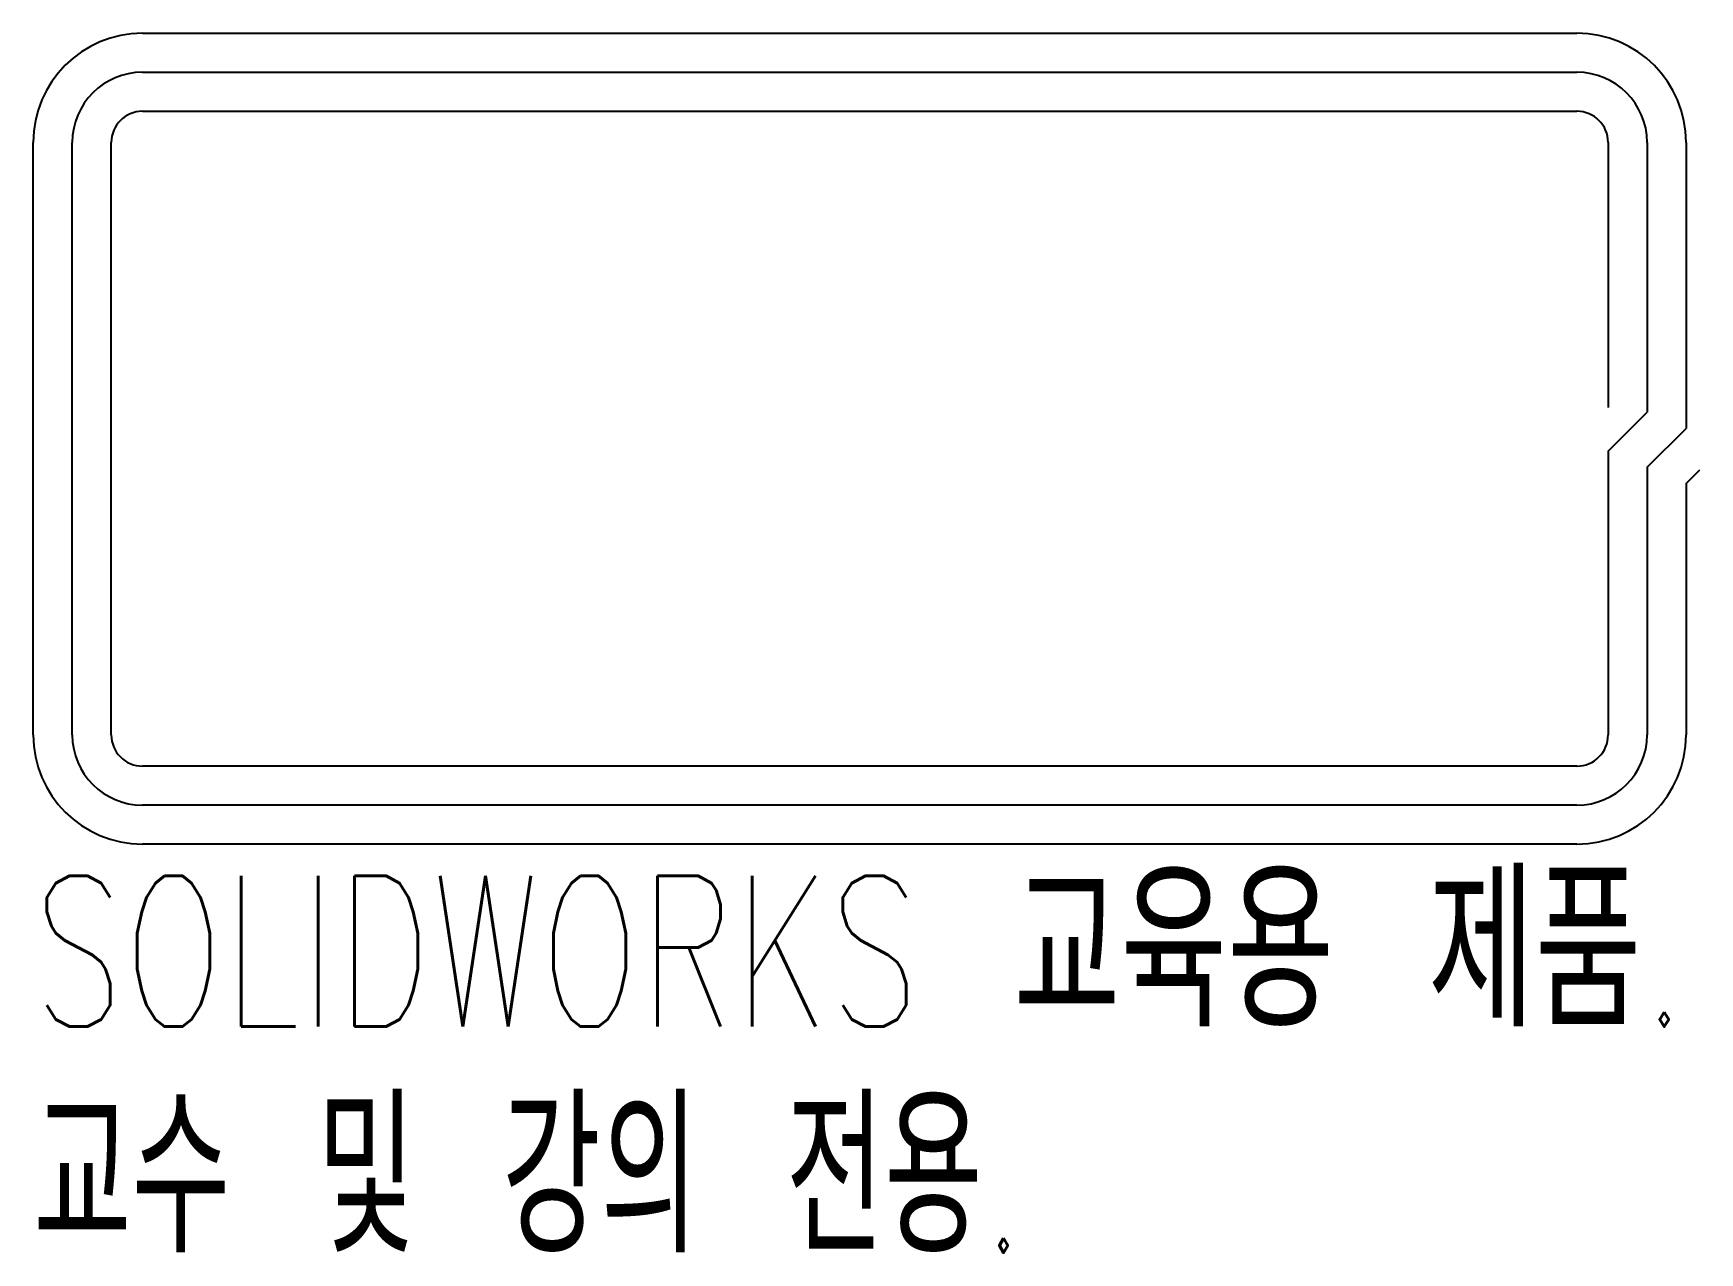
# Model space of a CAD drawing. Header units: millimetres. Extents: x -53.4 to 0, y -25.1 to 14.
import ezdxf

# ---------------------------------------------------------------- set-up
doc = ezdxf.new("R2010")
doc.units = ezdxf.units.MM
doc.styles.add('SLDTEXTSTYLE0', font='TXT', dxfattribs={"width": 0.7, "bigfont": 'bigfont'})
doc.styles.add('SLDTEXTSTYLE1', font='TXT', dxfattribs={"width": 0.645455, "bigfont": 'bigfont'})

msp = doc.modelspace()

# ---------------------------------------------------------------- linework, layer by layer
at = {"color": 7, "linetype": 'Continuous'}
for p, q in [((-49.936, 14), (-3.936, 14)), ((-49.936, 12.75), (-3.936, 12.75)), ((-49.936, 11.5), (-3.936, 11.5)), ((-53.436, -8.5), (-53.436, 10.5)), ((-52.186, -8.5), (-52.186, 10.5)), ((-50.936, -8.5), (-50.936, 10.5)), ((-2.936, 10.5), (-2.936, 2)), ((-1.686, 10.5), (-1.686, 1.85)), ((-0.436, 10.5), (-0.436, 1.332)), ((-2.936, 0.6), (-1.686, 1.85)), ((-1.686, 0.082), (-0.436, 1.332)), ((-2.936, 0.6), (-2.936, -8.5)), ((-1.686, 0.082), (-1.686, -8.5)), ((-0.436, -0.436), (0, 0)), ((-0.436, -0.436), (-0.436, -8.5)), ((-3.936, -9.5), (-49.936, -9.5)), ((-3.936, -10.75), (-49.936, -10.75)), ((-3.936, -12), (-49.936, -12))]:
    msp.add_line(p, q, dxfattribs=at)
for centre, radius, start, end in [((-49.936, 10.5), 3.5, 90, 180), ((-3.936, 10.5), 3.5, 0, 90), ((-49.936, 10.5), 2.25, 90, 180), ((-3.936, 10.5), 2.25, 0, 90), ((-49.936, 10.5), 1, 90, 180), ((-3.936, 10.5), 1, 0, 90), ((-49.936, -8.5), 3.5, 180, 270), ((-49.936, -8.5), 2.25, 180, 270), ((-49.936, -8.5), 1, 180, 270), ((-3.936, -8.5), 1, 270, 0), ((-3.936, -8.5), 2.25, 270, 0), ((-3.936, -8.5), 3.5, 270, 0)]:
    msp.add_arc(centre, radius, start, end, dxfattribs=at)

# ---------------------------------------------------------------- texts
at = {"color": 7, "linetype": 'Continuous', "char_height": 4.83362, "attachment_point": 1}
for s, insert, style in [('SOLIDWORKS 교육용 제품.', (-53.436, -13.02), 'SLDTEXTSTYLE0'), ('교수 및 강의 전용.', (-53.436, -20.27), 'SLDTEXTSTYLE1')]:
    msp.add_mtext(s, dxfattribs=dict(at, insert=insert, style=style))

doc.saveas('drawing.dxf')
